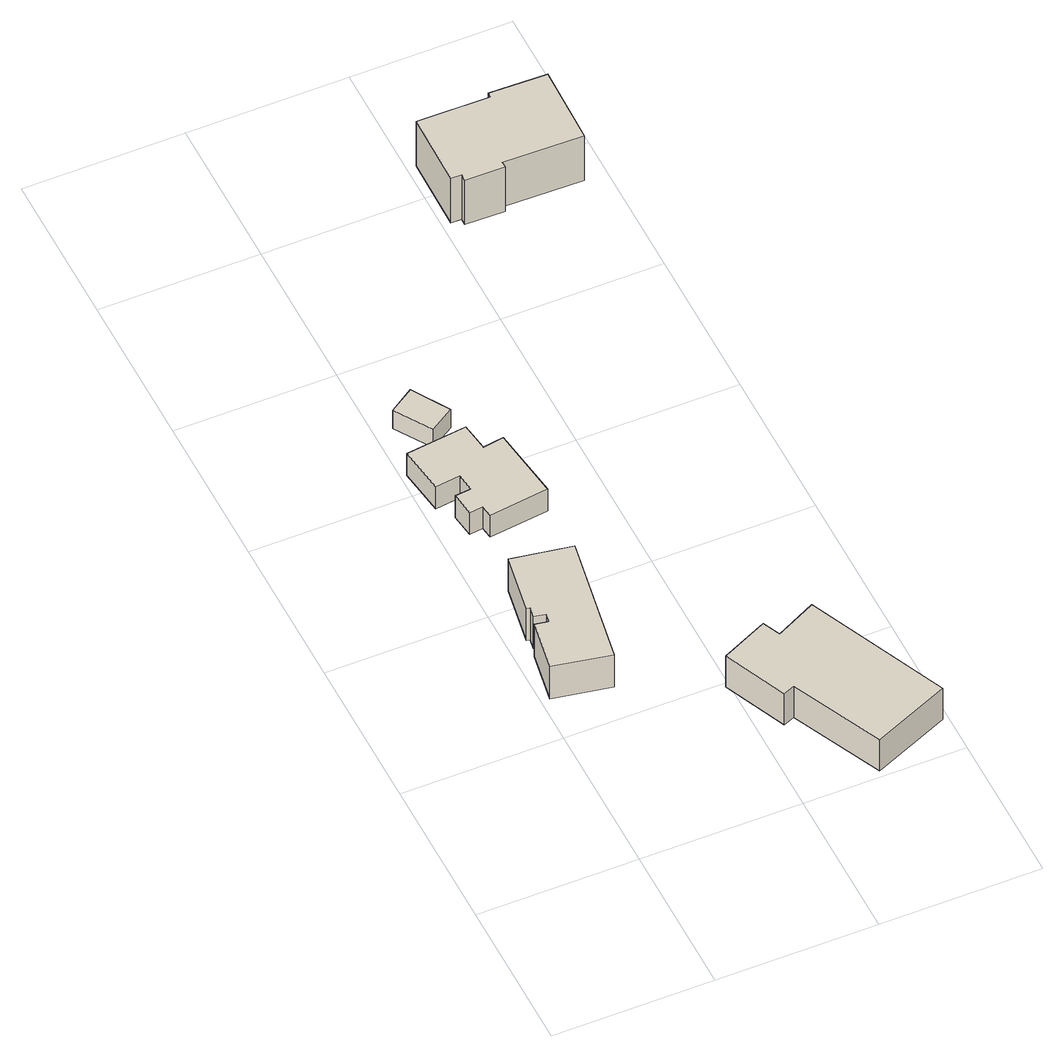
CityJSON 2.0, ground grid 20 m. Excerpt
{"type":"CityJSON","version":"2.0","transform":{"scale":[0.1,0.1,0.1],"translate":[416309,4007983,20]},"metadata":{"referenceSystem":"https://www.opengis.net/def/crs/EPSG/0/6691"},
"CityObjects":{
"building1":{"type":"Building","attributes":{"class":"3001","measuredHeight":6,"BuildingRiverFloodingRiskAttribute.description":"3","BuildingRiverFloodingRiskAttribute.rank":"2","BuildingRiverFloodingRiskAttribute.depth":1.53,"BuildingRiverFloodingRiskAttribute.adminType":"2","BuildingRiverFloodingRiskAttribute.scale":"2","BuildingRiverFloodingRiskAttribute.duration":9.35,"BuildingIDAttribute.prefecture":"08","BuildingIDAttribute.city":"08220"},"geometry":[{"type":"Solid","lod":"1","boundaries":[[[[0,1,2,3,4,5,6,7,8,9]],[[8,10,11,9]],[[7,12,10,8]],[[6,13,12,7]],[[5,14,13,6]],[[4,15,14,5]],[[3,16,15,4]],[[2,17,16,3]],[[1,18,17,2]],[[0,19,18,1]],[[9,11,19,0]],[[10,12,13,14,15,16,17,18,19,11]]]]}]},
"building2":{"type":"Building","attributes":{"class":"3001","measuredHeight":4.4,"BuildingRiverFloodingRiskAttribute.description":"3","BuildingRiverFloodingRiskAttribute.rank":"2","BuildingRiverFloodingRiskAttribute.depth":1.12,"BuildingRiverFloodingRiskAttribute.adminType":"2","BuildingRiverFloodingRiskAttribute.scale":"2","BuildingRiverFloodingRiskAttribute.duration":8.23,"BuildingIDAttribute.prefecture":"08","BuildingIDAttribute.city":"08220"},"geometry":[{"type":"Solid","lod":"1","boundaries":[[[[20,21,22,23,24,25,26,27,28,29,30,31]],[[30,32,33,31]],[[29,34,32,30]],[[28,35,34,29]],[[27,36,35,28]],[[26,37,36,27]],[[25,38,37,26]],[[24,39,38,25]],[[23,40,39,24]],[[22,41,40,23]],[[21,42,41,22]],[[20,43,42,21]],[[31,33,43,20]],[[32,34,35,36,37,38,39,40,41,42,43,33]]]]}]},
"building3":{"type":"Building","attributes":{"class":"3001","BuildingRiverFloodingRiskAttribute.description":"3","BuildingRiverFloodingRiskAttribute.rank":"2","BuildingRiverFloodingRiskAttribute.depth":0.918,"BuildingRiverFloodingRiskAttribute.adminType":"2","BuildingRiverFloodingRiskAttribute.scale":"2","BuildingRiverFloodingRiskAttribute.duration":8.23,"BuildingIDAttribute.prefecture":"08","BuildingIDAttribute.city":"08220"},"geometry":[{"type":"Solid","lod":"1","boundaries":[[[[44,45,46,47]],[[46,48,49,47]],[[45,50,48,46]],[[44,51,50,45]],[[47,49,51,44]],[[48,50,51,49]]]]}]},
"building4":{"type":"Building","attributes":{"class":"3001","measuredHeight":5.6,"BuildingRiverFloodingRiskAttribute.description":"3","BuildingRiverFloodingRiskAttribute.rank":"2","BuildingRiverFloodingRiskAttribute.depth":0.667,"BuildingRiverFloodingRiskAttribute.adminType":"2","BuildingRiverFloodingRiskAttribute.scale":"2","BuildingRiverFloodingRiskAttribute.duration":5.63,"BuildingIDAttribute.prefecture":"08","BuildingIDAttribute.city":"08220"},"geometry":[{"type":"Solid","lod":"1","boundaries":[[[[52,53,54,55,56,57,58,59]],[[58,60,61,59]],[[57,62,60,58]],[[56,63,62,57]],[[55,64,63,56]],[[54,65,64,55]],[[53,66,65,54]],[[52,67,66,53]],[[59,61,67,52]],[[60,62,63,64,65,66,67,61]]]]}]},
"building5":{"type":"Building","attributes":{"class":"3001","measuredHeight":8.4,"BuildingRiverFloodingRiskAttribute.description":"3","BuildingRiverFloodingRiskAttribute.rank":"2","BuildingRiverFloodingRiskAttribute.depth":0.892,"BuildingRiverFloodingRiskAttribute.adminType":"2","BuildingRiverFloodingRiskAttribute.scale":"2","BuildingRiverFloodingRiskAttribute.duration":6.55,"BuildingIDAttribute.prefecture":"08","BuildingIDAttribute.city":"08220"},"geometry":[{"type":"Solid","lod":"1","boundaries":[[[[68,69,70,71,72,73,74,75,76,77]],[[76,78,79,77]],[[75,80,78,76]],[[74,81,80,75]],[[73,82,81,74]],[[72,83,82,73]],[[71,84,83,72]],[[70,85,84,71]],[[69,86,85,70]],[[68,87,86,69]],[[77,79,87,68]],[[78,80,81,82,83,84,85,86,87,79]]]]}]}
},
"vertices":[
[83,246,4],[11,260,4],[22,325,4],[38,322,4],[40,333,4],[26,336,4],[28,349,4],[24,350,4],[37,426,4],[112,413,4],[37,426,57],[112,413,57],[24,350,57],[28,349,57],[26,336,57],[40,333,57],[38,322,57],[22,325,57],[11,260,57],[83,246,57],
[112,602,11],[124,511,11],[50,502,11],[48,517,11],[31,515,11],[27,545,11],[47,547,11],[44,570,11],[13,566,11],[5,625,11],[81,634,11],[86,598,11],[81,634,47],[86,598,47],[5,625,47],[13,566,47],[44,570,47],[47,547,47],[27,545,47],[31,515,47],[48,517,47],[50,502,47],[124,511,47],[112,602,47],
[48,648,14],[19,693,14],[50,713,14],[78,667,14],[50,713,44],[78,667,44],[19,693,44],[48,648,44],
[294,1,13],[241,114,13],[227,108,13],[192,187,13],[250,214,13],[260,192,13],[311,217,13],[390,42,13],[311,217,64],[390,42,64],[260,192,64],[250,214,64],[192,187,64],[227,108,64],[241,114,64],[294,1,64],
[368,942,14],[269,944,14],[269,936,14],[220,937,14],[220,946,14],[207,946,14],[208,1040,14],[298,1039,14],[298,1045,14],[370,1043,14],[298,1045,87],[370,1043,87],[298,1039,87],[208,1040,87],[207,946,87],[220,946,87],[220,937,87],[269,936,87],[269,944,87],[368,942,87]
]}
